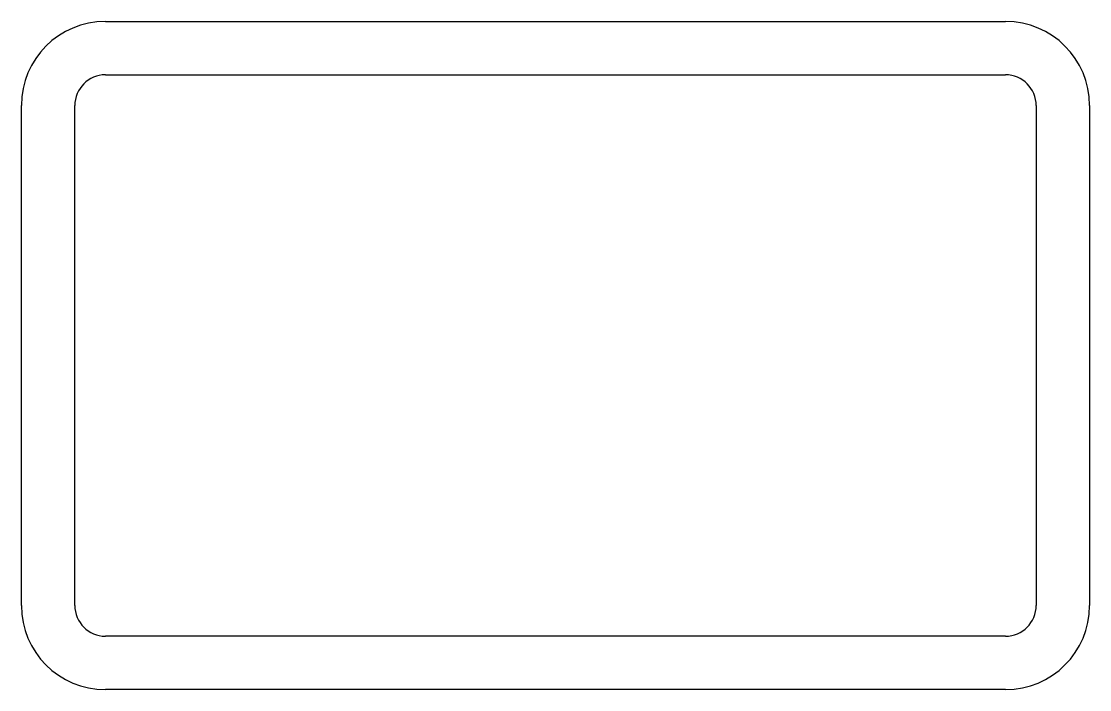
# Model space of a CAD drawing. Header units: inches. Extents: x -12.7 to 12.7, y 0.7 to 16.6.
import ezdxf

# ---------------------------------------------------------------- set-up
doc = ezdxf.new("R2010")
doc.units = ezdxf.units.IN
doc.header["$MEASUREMENT"] = 0

msp = doc.modelspace()

# ---------------------------------------------------------------- linework, layer by layer
at = {"color": 3}
for p, q in [((-10.708, 16.558), (10.692, 16.558)), ((-10.708, 15.288), (10.692, 15.288)), ((-12.708, 2.678), (-12.708, 14.558)), ((-11.438, 2.678), (-11.438, 14.558)), ((11.422, 14.558), (11.422, 2.678)), ((12.692, 14.558), (12.692, 2.678)), ((10.692, 1.948), (-10.708, 1.948)), ((10.692, 0.678), (-10.708, 0.678))]:
    msp.add_line(p, q, dxfattribs=at)
for centre, radius, start, end in [((-10.708, 14.558), 2, 90, 180), ((10.692, 14.558), 2, 0, 90), ((-10.708, 14.558), 0.73, 90, 180), ((10.692, 14.558), 0.73, 360, 90), ((-10.708, 2.678), 2, 180, 270), ((-10.708, 2.678), 0.73, 180, 270), ((10.692, 2.678), 0.73, 270, 0), ((10.692, 2.678), 2, 270, 0)]:
    msp.add_arc(centre, radius, start, end, dxfattribs=at)

doc.saveas('drawing.dxf')
